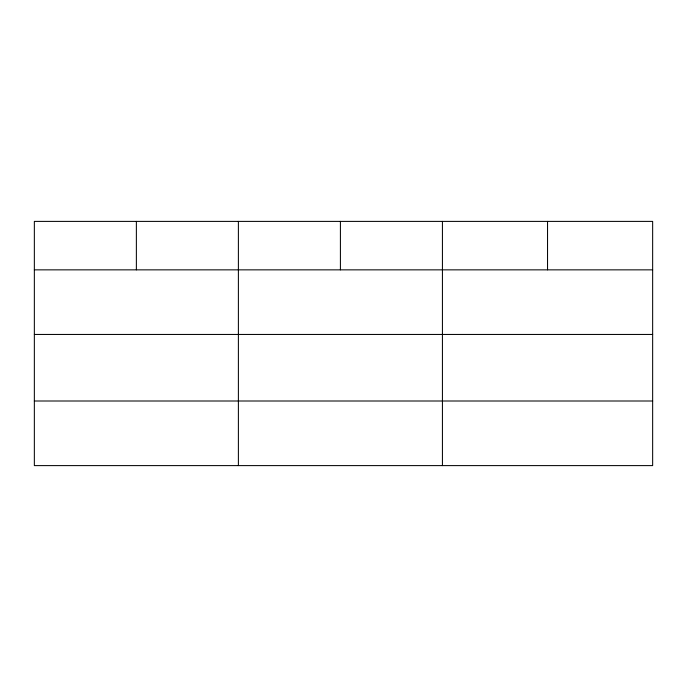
<?xml version="1.0" encoding="UTF-8"?>
<svg xmlns="http://www.w3.org/2000/svg" width="687" height="687" viewBox="0 0 687 687"><rect width="100%" height="100%" fill="white"/><g stroke="black" fill="none" stroke-linecap="round" stroke-linejoin="round"><path stroke-width="1.03" d="M652.65 334.449L652.65 221.394L34.35 221.394L34.35 465.606L652.65 465.606L652.65 334.449L34.35 334.449M34.35 269.854L652.65 269.854M34.35 401.002L652.65 401.002M547.539 221.394L547.539 269.854M442.428 221.394L442.428 465.606M340.409 221.394L340.409 269.854M238.389 221.394L238.389 465.606M136.37 221.394L136.37 269.854"/></g></svg>
